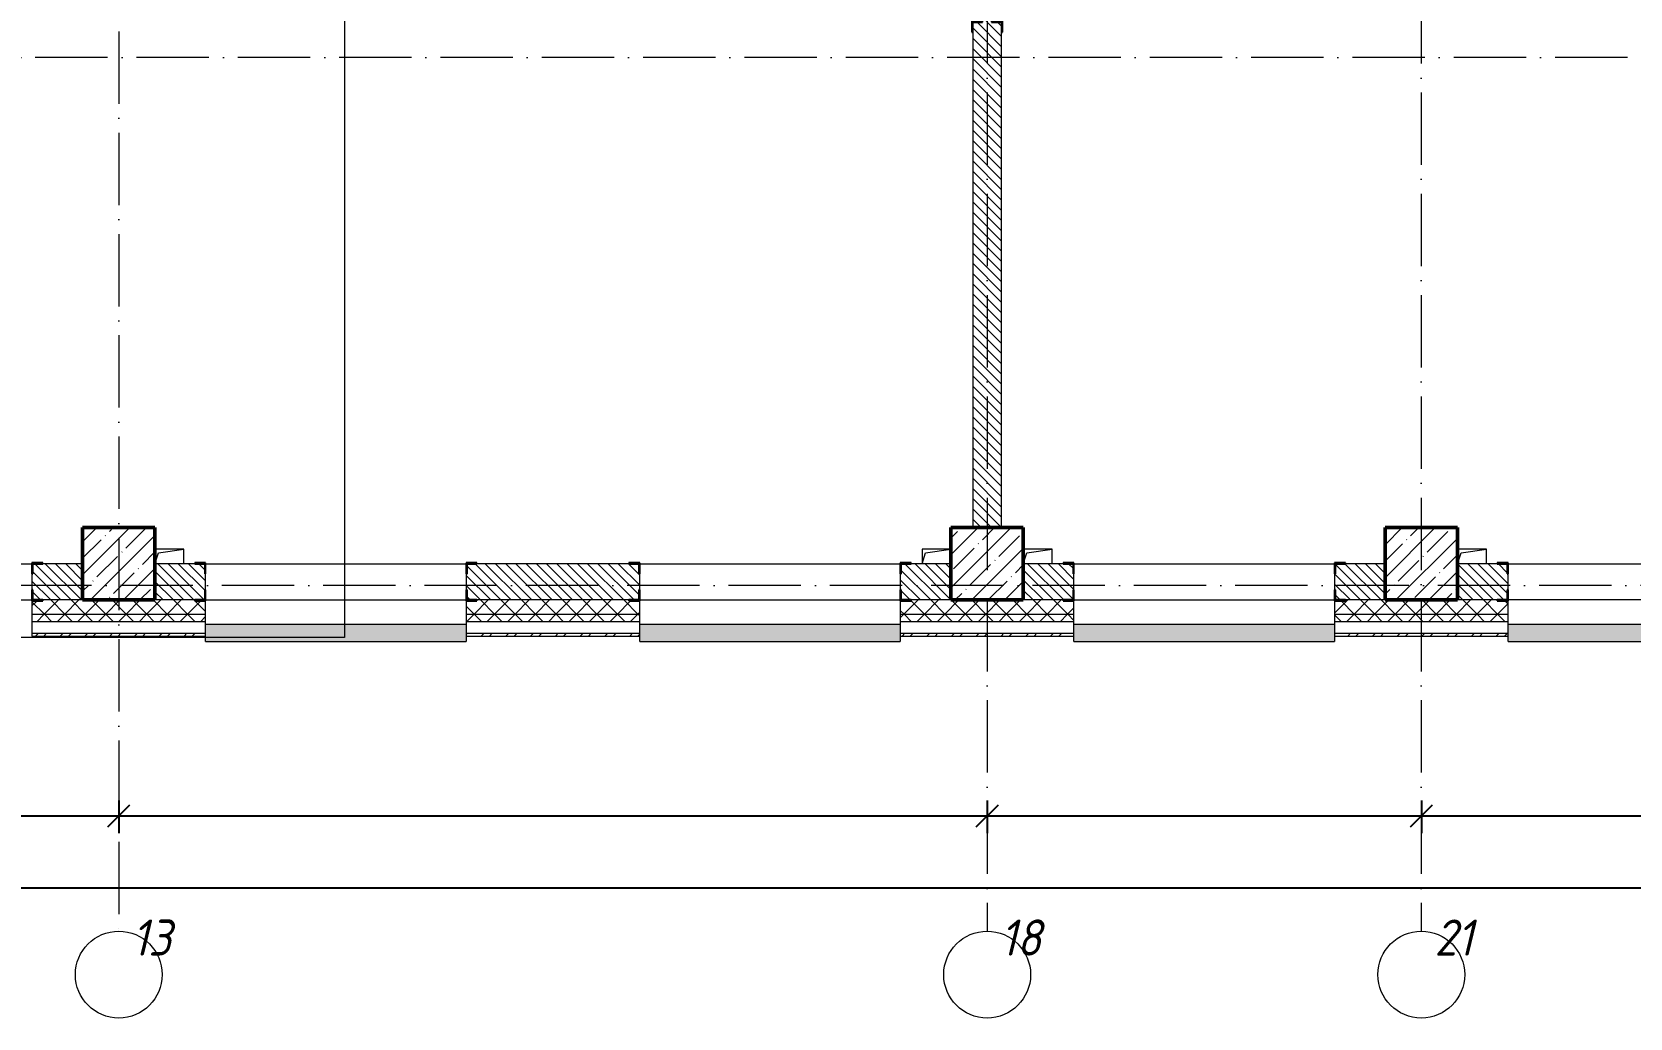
# Model space of a CAD drawing. Header units: millimetres. Extents: x -401725 to 250493, y 305116 to 802890.
# Drawn here: x 4691 to 15733, y 374196 to 381011 of the extents above; entities that cross this region are included whole.
import ezdxf

# ---------------------------------------------------------------- set-up
doc = ezdxf.new("R2010")
doc.units = ezdxf.units.MM
doc.linetypes.add('50_200_ШТРИХ_1Т_ш5_п1_п1_', pattern=[700, 500, -100, 0, -100])
for name, color, linetype, lineweight in [('A-____-____-DIMS', 7, 'Continuous', 9), ('A-GENM-____-MCUT', 7, 'Continuous', 25), ('A-GENM-____-OTLN', 7, 'Continuous', 9), ('A-GENM-____-OTLN-1', 7, 'Continuous', 25), ('A-GLAZ-____-OTLN', 7, 'Continuous', 9), ('A-WALL-____-MCUT', 7, 'Continuous', 13), ('A-WALL-____-MCUT-1', 7, 'Continuous', 9), ('A-WALL-____-OTLN', 7, 'Continuous', 9), ('A-WALL-____-PATT-1', 7, 'Continuous', 9), ('A-WALL-FNSH-MCUT-1', 7, 'Continuous', 9), ('S-COLS-____-MCUT', 7, 'Continuous', 50), ('S-COLS-____-OTLN', 7, 'Continuous', 9), ('S-GRID-____-IDEN', 7, 'Continuous', 9), ('S-GRID-____-OTLN-1', 7, '50_200_ШТРИХ_1Т_ш5_п1_п1_', 9)]:
    doc.layers.add(name, color=color, linetype=linetype, lineweight=lineweight)
doc.layers.add('A-GLAZ-____-OTLN-1', color=7, linetype='Continuous', lineweight=9, true_color=0xc0c0c0)
doc.layers.add('G-____-____-SYMB-1', color=9, linetype='Continuous', lineweight=9, true_color=0x808080)
doc.styles.add('ISOCPEUR_I', font='isocpeui.ttf', dxfattribs={"width": 0.9, "height": 2.5})
doc.styles.add('ISOCPEUR_I_9', font='isocpeui.ttf', dxfattribs={"width": 0.9, "height": 250})
doc.dimstyles.new('ISO-2_5_0_9К_БОЛЬШОЙ_ОСИ', dxfattribs={"dimscale": 304.8, "dimtxt": 248.995294, "dimasz": 0.492126, "dimexe": 0.393701, "dimexo": 0, "dimgap": 0, "dimtad": 1, "dimdec": 0, "dimzin": 0, "dimdsep": 46, "dimtxsty": 'ISOCPEUR_I', "dimblk1": 'OBLIQUE', "dimblk2": 'OBLIQUE', "dimsah": 1, "dimcen": 0.09, "dimdle": 0.393701, "dimazin": 0, "dimtfac": 1, "dimtdec": 4, "dimtix": 1, "dimtmove": 0, "dimatfit": 3, "dimfxl": 1, "dimtvp": 1, "dimtolj": 1, "dimtzin": 0, "dimarcsym": 2})
pattern_1 = [(135, (-15659.08, 321904.697), (-35.35534, -35.35534), [])]
pattern_2 = [(45, (-15659.08, 321904.7), (-70.71068, 70.71068), []), (135, (-15659.08, 321904.7), (-70.71068, -70.71068), [])]

# ---------------------------------------------------------------- blocks, each defined once
blk = doc.blocks.new('BSC_Колонна _Прямоугольная - 500х500-25642906-АР1_План отверстий 2 этажа в осях 1-64_Ю-ЯЯ')
at = {"layer": 'S-COLS-____-OTLN'}
h = blk.add_hatch(dxfattribs=at)
h.set_pattern_fill('FP_20', color=256, style=0, pattern_type=2)
h.set_pattern_definition([(45, (-26950, -55431.04), (-114.04925, 114.04925), []), (45, (-26835.95, -55431.04), (-114.04925, 114.04925), [201.613, -40.323, 3.353, -36.97])])
h.paths.add_polyline_path([(-250, -250), (250, -250), (250, 250), (-250, 250), (-250, 179)], flags=0)
at = {"layer": 'S-COLS-____-MCUT'}
for p, q in [((250, 250), (-250, 250)), ((-250, 250), (-250, -250)), ((250, -250), (250, 250)), ((-250, -250), (250, -250))]:
    blk.add_line(p, q, dxfattribs=at)
blk = doc.blocks.new('BSC_Колонна _Прямоугольная - 500х500-V47-АР1_План отверстий 2 этажа в осях 1-64_Ю-ЯЯ')
at = {"layer": 'S-COLS-____-OTLN'}
h = blk.add_hatch(dxfattribs=at)
h.set_pattern_fill('FP_57', color=256, style=0, pattern_type=2)
h.set_pattern_definition([(45, (-29950, -55431.04), (-114.04925, 114.04925), []), (45, (-29835.95, -55431.04), (-114.04925, 114.04925), [201.613, -40.323, 3.353, -36.97])])
h.paths.add_polyline_path([(-250, -250), (250, -250), (250, 250), (-250, 250)], flags=0)
at = {"layer": 'S-COLS-____-MCUT'}
for p, q in [((250, 250), (-250, 250)), ((-250, 250), (-250, -250)), ((250, -250), (250, 250)), ((-250, -250), (250, -250))]:
    blk.add_line(p, q, dxfattribs=at)
blk = doc.blocks.new('BSC_Колонна _Прямоугольная - 500х500-V49-АР1_План отверстий 2 этажа в осях 1-64_Ю-ЯЯ')
at = {"layer": 'S-COLS-____-OTLN'}
h = blk.add_hatch(dxfattribs=at)
h.set_pattern_fill('FP_59', color=256, style=0, pattern_type=2)
h.set_pattern_definition([(45, (-20950, -55431.04), (-114.04925, 114.04925), []), (45, (-20835.95, -55431.04), (-114.04925, 114.04925), [201.613, -40.323, 3.353, -36.97])])
h.paths.add_polyline_path([(-250, -250), (250, -250), (250, 250), (-250, 250)], flags=0)
at = {"layer": 'S-COLS-____-MCUT'}
for p, q in [((250, 250), (-250, 250)), ((-250, 250), (-250, -250)), ((250, -250), (250, 250)), ((-250, -250), (250, -250))]:
    blk.add_line(p, q, dxfattribs=at)
blk = doc.blocks.new('Фахверк_СКБ_Уголок - 250_2700-27497298-АР1_План отверстий 2 этажа в осях 1-64_Ю-ЯЯ')
at = {"layer": 'A-GENM-____-MCUT'}
for p, q in [((200, 181), (125, 181)), ((125, 181), (125, 106)), ((131, 106), (131, 175)), ((131, 175), (200, 175)), ((200, 175), (200, 181)), ((125, 106), (131, 106)), ((131, -6), (125, -6)), ((125, -6), (125, -81)), ((125, -81), (200, -81)), ((131, -75), (131, -6)), ((200, -75), (131, -75)), ((200, -81), (200, -75))]:
    blk.add_line(p, q, dxfattribs=at)
blk = doc.blocks.new('Фахверк_СКБ_Уголок - 200_3550-28267367-АР1_План отверстий 2 этажа в осях 1-64_Ю-ЯЯ')
at = {"layer": 'A-GENM-____-MCUT'}
for p, q in [((200, 156), (125, 156)), ((125, 156), (125, 81)), ((131, 81), (131, 150)), ((131, 150), (200, 150)), ((200, 150), (200, 156)), ((125, 81), (131, 81)), ((131, 19), (125, 19)), ((125, 19), (125, -56)), ((131, -50), (131, 19)), ((125, -56), (200, -56)), ((200, -50), (131, -50)), ((200, -56), (200, -50))]:
    blk.add_line(p, q, dxfattribs=at)
blk = doc.blocks.new('AR_Отверстие прямоугольное _в плите_ - AR_Отверстие прямоугольное _в плите_-V167-АР1_План отверстий 2 этажа в осях 1-64_Ю-ЯЯ')
at = {"layer": 'A-GENM-____-OTLN'}
for p, q in [((100, 50), (-100, 50)), ((-100, -50), (-75, 25)), ((-75, 25), (100, 50)), ((100, -50), (100, 50))]:
    blk.add_line(p, q, dxfattribs=at)
blk = doc.blocks.new('AR_Отверстие прямоугольное _в плите_ - AR_Отверстие прямоугольное _в плите_-V175-АР1_План отверстий 2 этажа в осях 1-64_Ю-ЯЯ')
at = {"layer": 'A-GENM-____-OTLN'}
for p, q in [((100, 50), (-100, 50)), ((-100, 50), (-100, -50)), ((-100, -50), (-75, 25)), ((-75, 25), (100, 50))]:
    blk.add_line(p, q, dxfattribs=at)
blk = doc.blocks.new('Отлив_СКБ - Отлив витража_120_НВФ-31885687-АР1_План отверстий 2 этажа в осях 1-64_Ю-ЯЯ')
at = {"layer": 'A-GLAZ-____-OTLN-1'}
for points in [[(0, 0), (0, -2), (1800, -2), (1800, 0), (1023, 0)], [(0, -83), (0, -120), (1800, -120), (1800, -2), (0, -2), (0, -63)]]:
    blk.add_hatch(color=256, dxfattribs=at).paths.add_polyline_path(points, flags=0)
at = {"layer": 'A-GLAZ-____-OTLN'}
for p, q in [((0, 0), (1800, 0)), ((1800, -2), (0, -2)), ((0, -120), (0, -83)), ((1800, -83), (1800, -120)), ((0, -120), (1800, -120))]:
    blk.add_line(p, q, dxfattribs=at)
blk = doc.blocks.new('Ось сетки - Круг_Ø6_00__ISO-2_5_0_9K_-25732049-АР1_План отверстий 2 этажа в осях 1-64_Ю-ЯЯ')
at = {"layer": 'S-GRID-____-IDEN'}
blk.add_circle((0, 0), 3, dxfattribs=at)
blk = doc.blocks.new('_Oblique')
at = {"color": 0, "linetype": 'ByBlock', "lineweight": -2}
blk.add_line((-0.5, -0.5), (0.5, 0.5), dxfattribs=at)
blk = doc.blocks.new('*D8828')
at = {"layer": 'A-____-____-DIMS', "color": 0, "lineweight": -2, "transparency": 16777216}
for p, q in [((2291, 375699), (2291, 375473)), ((5291, 375699), (5291, 375473)), ((2171, 375593), (5411, 375593))]:
    blk.add_line(p, q, dxfattribs=at)
at = {"layer": 'Defpoints', "color": 0, "transparency": 16777216}
for p in [(2291, 375699), (5291, 375699), (5291, 375593)]:
    blk.add_point(p, dxfattribs=at)
at = {"layer": 'A-____-____-DIMS', "color": 0, "lineweight": -2, "transparency": 16777216, "xscale": 150, "yscale": 150, "zscale": 150, "rotation": 180}
blk.add_blockref('_Oblique', (2291, 375593), dxfattribs=at)
at = {"layer": 'A-____-____-DIMS', "color": 0, "lineweight": -2, "transparency": 16777216, "xscale": 150, "yscale": 150, "zscale": 150}
blk.add_blockref('_Oblique', (5291, 375593), dxfattribs=at)
at = {"layer": 'A-____-____-DIMS', "color": 0, "transparency": 16777216, "insert": (3791, 375594), "char_height": 2.5, "width": 758.48, "attachment_point": 5, "style": 'ISOCPEUR_I'}
blk.add_mtext('\\A1;3000', dxfattribs=at)
blk = doc.blocks.new('*D8829')
at = {"layer": 'A-____-____-DIMS', "color": 0, "lineweight": -2, "transparency": 16777216}
for p, q in [((5291, 375699), (5291, 375473)), ((11291, 375699), (11291, 375473)), ((5171, 375593), (11411, 375593))]:
    blk.add_line(p, q, dxfattribs=at)
at = {"layer": 'Defpoints', "color": 0, "transparency": 16777216}
for p in [(5291, 375699), (11291, 375699), (11291, 375593)]:
    blk.add_point(p, dxfattribs=at)
at = {"layer": 'A-____-____-DIMS', "color": 0, "lineweight": -2, "transparency": 16777216, "xscale": 150, "yscale": 150, "zscale": 150, "rotation": 180}
blk.add_blockref('_Oblique', (5291, 375593), dxfattribs=at)
at = {"layer": 'A-____-____-DIMS', "color": 0, "lineweight": -2, "transparency": 16777216, "xscale": 150, "yscale": 150, "zscale": 150}
blk.add_blockref('_Oblique', (11291, 375593), dxfattribs=at)
at = {"layer": 'A-____-____-DIMS', "color": 0, "transparency": 16777216, "insert": (8291, 375594), "char_height": 2.5, "width": 758.48, "attachment_point": 5, "style": 'ISOCPEUR_I'}
blk.add_mtext('\\A1;6000', dxfattribs=at)
blk = doc.blocks.new('*D8830')
at = {"layer": 'A-____-____-DIMS', "color": 0, "lineweight": -2, "transparency": 16777216}
for p, q in [((11291, 375699), (11291, 375473)), ((14291, 375699), (14291, 375473)), ((11171, 375593), (14411, 375593))]:
    blk.add_line(p, q, dxfattribs=at)
at = {"layer": 'Defpoints', "color": 0, "transparency": 16777216}
for p in [(11291, 375699), (14291, 375699), (14291, 375593)]:
    blk.add_point(p, dxfattribs=at)
at = {"layer": 'A-____-____-DIMS', "color": 0, "lineweight": -2, "transparency": 16777216, "xscale": 150, "yscale": 150, "zscale": 150, "rotation": 180}
blk.add_blockref('_Oblique', (11291, 375593), dxfattribs=at)
at = {"layer": 'A-____-____-DIMS', "color": 0, "lineweight": -2, "transparency": 16777216, "xscale": 150, "yscale": 150, "zscale": 150}
blk.add_blockref('_Oblique', (14291, 375593), dxfattribs=at)
at = {"layer": 'A-____-____-DIMS', "color": 0, "transparency": 16777216, "insert": (12791, 375594), "char_height": 2.5, "width": 758.48, "attachment_point": 5, "style": 'ISOCPEUR_I'}
blk.add_mtext('\\A1;3000', dxfattribs=at)
blk = doc.blocks.new('*D8831')
at = {"layer": 'A-____-____-DIMS', "color": 0, "lineweight": -2, "transparency": 16777216}
for p, q in [((14291, 375699), (14291, 375473)), ((20291, 375699), (20291, 375473)), ((14171, 375593), (20411, 375593))]:
    blk.add_line(p, q, dxfattribs=at)
at = {"layer": 'Defpoints', "color": 0, "transparency": 16777216}
for p in [(14291, 375699), (20291, 375699), (20291, 375593)]:
    blk.add_point(p, dxfattribs=at)
at = {"layer": 'A-____-____-DIMS', "color": 0, "lineweight": -2, "transparency": 16777216, "xscale": 150, "yscale": 150, "zscale": 150, "rotation": 180}
blk.add_blockref('_Oblique', (14291, 375593), dxfattribs=at)
at = {"layer": 'A-____-____-DIMS', "color": 0, "lineweight": -2, "transparency": 16777216, "xscale": 150, "yscale": 150, "zscale": 150}
blk.add_blockref('_Oblique', (20291, 375593), dxfattribs=at)
at = {"layer": 'A-____-____-DIMS', "color": 0, "transparency": 16777216, "insert": (17291, 375594), "char_height": 2.5, "width": 758.48, "attachment_point": 5, "style": 'ISOCPEUR_I'}
blk.add_mtext('\\A1;6000', dxfattribs=at)
blk = doc.blocks.new('*D8996')
at = {"layer": 'A-____-____-DIMS', "color": 0, "lineweight": -2, "transparency": 16777216}
for p, q in [((-18009, 375202), (-18009, 374976)), ((55391, 375202), (55391, 374976)), ((-18129, 375096), (55511, 375096))]:
    blk.add_line(p, q, dxfattribs=at)
at = {"layer": 'Defpoints', "color": 0, "transparency": 16777216}
for p in [(-18009, 375202), (55391, 375202), (55391, 375096)]:
    blk.add_point(p, dxfattribs=at)
at = {"layer": 'A-____-____-DIMS', "color": 0, "lineweight": -2, "transparency": 16777216, "xscale": 150, "yscale": 150, "zscale": 150, "rotation": 180}
blk.add_blockref('_Oblique', (-18009, 375096), dxfattribs=at)
at = {"layer": 'A-____-____-DIMS', "color": 0, "lineweight": -2, "transparency": 16777216, "xscale": 150, "yscale": 150, "zscale": 150}
blk.add_blockref('_Oblique', (55391, 375096), dxfattribs=at)
at = {"layer": 'A-____-____-DIMS', "color": 0, "transparency": 16777216, "insert": (18691, 375098), "char_height": 2.5, "width": 971.08, "attachment_point": 5, "style": 'ISOCPEUR_I'}
blk.add_mtext('\\A1;73400', dxfattribs=at)

msp = doc.modelspace()

# ---------------------------------------------------------------- hatches: boundary and pattern name
at = {"layer": 'A-WALL-____-PATT-1'}
h = msp.add_hatch(dxfattribs=at)
h.set_pattern_fill('FP_6', color=256, style=0, pattern_type=2)
h.set_pattern_definition(pattern_1)
h.paths.add_polyline_path([(11190.9187, 377585.7392), (11390.9187, 377585.7392), (11390.9187, 381079.7392), (11321.9187, 381079.7392), (11321.9187, 381085.7392), (11390.9187, 381085.7392), (11390.9187, 384585.7392), (11190.9187, 384585.7392), (11190.9187, 381085.7392), (11259.9187, 381085.7392), (11259.9187, 381079.7392), (11190.9187, 381079.7392), (11190.9187, 379129.289)], flags=0)
h = msp.add_hatch(dxfattribs=at)
h.set_pattern_fill('FP_6', color=256, style=0, pattern_type=2)
h.set_pattern_definition(pattern_1)
h.paths.add_polyline_path([(4696.9187, 377085.7392), (5040.9187, 377085.7392), (5040.9187, 377335.7392), (4696.9187, 377335.7392), (4696.9187, 377266.7392), (4690.9187, 377266.7392), (4690.9187, 377154.7392), (4696.9187, 377154.7392)], flags=0)
h.paths.add_polyline_path([(2884.4946, 377085.7392), (2884.9187, 377085.7392), (2884.9187, 377154.7392), (2890.9187, 377154.7392), (2890.9187, 377266.7392), (2884.9187, 377266.7392), (2884.4946, 377335.7392), (2540.9187, 377335.7392), (2540.9187, 377085.7392), (2815.9187, 377085.7392)], flags=0)
h = msp.add_hatch(dxfattribs=at)
h.set_pattern_fill('FP_6', color=256, style=0, pattern_type=2)
h.set_pattern_definition(pattern_1)
h.paths.add_polyline_path([(10838.2476, 377085.7392), (11040.9187, 377085.7392), (11040.9187, 377335.7392), (10696.9187, 377335.7392), (10696.9187, 377266.7392), (10690.9187, 377266.7392), (10690.9187, 377154.7392), (10696.9187, 377154.7392), (10696.9187, 377085.7392), (10765.9187, 377085.7392)], flags=0)
h.paths.add_polyline_path([(8815.9187, 377085.7392), (8884.9187, 377085.7392), (8884.9187, 377154.7392), (8890.9187, 377154.7392), (8890.9187, 377266.7392), (8884.9187, 377266.7392), (8884.9187, 377335.7392), (7696.9187, 377335.7392), (7696.9187, 377266.7392), (7690.9187, 377266.7392), (7690.9187, 377154.7392), (7696.9187, 377154.7392), (7696.9187, 377085.7392), (8186.9966, 377085.7392)], flags=0)
h.paths.add_polyline_path([(5634.9187, 377085.7392), (5884.9187, 377085.7392), (5884.9187, 377154.7392), (5890.9187, 377154.7392), (5890.9187, 377266.7392), (5884.9187, 377266.7392), (5884.9187, 377335.7392), (5540.9187, 377335.7392), (5540.9187, 377085.7392)], flags=0)
h = msp.add_hatch(dxfattribs=at)
h.set_pattern_fill('FP_6', color=256, style=0, pattern_type=2)
h.set_pattern_definition(pattern_1)
h.paths.add_polyline_path([(13765.9187, 377085.7392), (14040.9187, 377085.7392), (14040.9187, 377335.7392), (13696.9187, 377335.7392), (13696.9187, 377266.7392), (13690.9187, 377266.7392), (13690.9187, 377154.7392), (13696.9187, 377154.7392), (13696.9187, 377085.7392)], flags=0)
h.paths.add_polyline_path([(11540.9187, 377085.7392), (11884.9187, 377085.7392), (11884.9187, 377154.7392), (11890.9187, 377154.7392), (11890.9187, 377266.7392), (11884.9187, 377266.7392), (11884.9187, 377335.7392), (11540.9187, 377335.7392)], flags=0)
h = msp.add_hatch(dxfattribs=at)
h.set_pattern_fill('FP_6', color=256, style=0, pattern_type=2)
h.set_pattern_definition(pattern_1)
h.paths.add_polyline_path([(19696.9187, 377085.7392), (20040.9187, 377085.7392), (20040.9187, 377335.7392), (19696.9187, 377335.7392), (19696.9187, 377266.7392), (19690.9187, 377266.7392), (19690.9187, 377154.7392), (19696.9187, 377154.7392)], flags=0)
h.paths.add_polyline_path([(17815.9187, 377085.7392), (17884.9187, 377085.7392), (17884.9187, 377154.7392), (17890.9187, 377154.7392), (17890.9187, 377266.7392), (17884.9187, 377266.7392), (17884.9187, 377335.7392), (16696.9187, 377335.7392), (16696.9187, 377266.7392), (16690.9187, 377266.7392), (16690.9187, 377154.7392), (16696.9187, 377154.7392), (16696.9187, 377085.7392), (16765.9187, 377085.7392)], flags=0)
h.paths.add_polyline_path([(14884.9187, 377085.7392), (14884.9187, 377154.7392), (14890.9187, 377154.7392), (14890.9187, 377266.7392), (14884.9187, 377266.7392), (14884.9187, 377335.7392), (14540.9187, 377335.7392), (14540.9187, 377085.7392), (14815.9187, 377085.7392)], flags=0)
h = msp.add_hatch(dxfattribs=at)
h.set_pattern_fill('FP_1', color=256, style=0, pattern_type=2)
h.set_pattern_definition(pattern_2)
h.paths.add_polyline_path([(58640.9187, 376935.7392), (58640.9187, 376985.7392), (52290.9187, 376985.7392), (52290.9187, 376935.7392), (58560.7656, 376935.7392)], flags=0)
h.paths.add_polyline_path([(51290.9187, 376935.7392), (51290.9187, 376985.7392), (49340.9187, 376985.7392), (49340.9187, 376935.7392), (49723.2623, 376935.7392)], flags=0)
h.paths.add_polyline_path([(48340.9187, 376935.7392), (48340.9187, 376985.7392), (47240.9187, 376985.7392), (47240.9187, 376935.7392), (47955.7616, 376935.7392)], flags=0)
h.paths.add_polyline_path([(45440.9187, 376935.7392), (45440.9187, 376985.7392), (44240.9187, 376985.7392), (44240.9187, 376935.7392), (44420.7603, 376935.7392)], flags=0)
h.paths.add_polyline_path([(42440.9187, 376935.7392), (42440.9187, 376985.7392), (41240.9187, 376985.7392), (41240.9187, 376935.7392), (41769.5093, 376935.7392)], flags=0)
h.paths.add_polyline_path([(39440.9187, 376935.7392), (39440.9187, 376985.7392), (38240.9187, 376985.7392), (38240.9187, 376935.7392), (39118.2583, 376935.7392)], flags=0)
h.paths.add_polyline_path([(35240.9187, 376935.7392), (36440.9187, 376935.7392), (36440.9187, 376985.7392), (35240.9187, 376985.7392)], flags=0)
h.paths.add_polyline_path([(32932.006, 376935.7392), (33440.9187, 376935.7392), (33440.9187, 376985.7392), (32240.9187, 376985.7392), (32240.9187, 376935.7392)], flags=0)
h.paths.add_polyline_path([(28690.9187, 376935.7392), (30440.9187, 376935.7392), (30440.9187, 376985.7392), (28690.9187, 376985.7392)], flags=0)
h.paths.add_polyline_path([(25690.9187, 376935.7392), (26890.9187, 376935.7392), (26890.9187, 376985.7392), (25690.9187, 376985.7392)], flags=0)
h.paths.add_polyline_path([(23890.9187, 376935.7392), (23890.9187, 376985.7392), (22690.9187, 376985.7392), (22690.9187, 376935.7392), (23210.7523, 376935.7392)], flags=0)
h.paths.add_polyline_path([(17890.9187, 376935.7392), (17890.9187, 376985.7392), (16690.9187, 376985.7392), (16690.9187, 376935.7392)], flags=0)
h.paths.add_polyline_path([(19690.9187, 376935.7392), (20890.9187, 376935.7392), (20890.9187, 376985.7392), (19690.9187, 376985.7392)], flags=0)
h.paths.add_polyline_path([(14890.9187, 376935.7392), (14890.9187, 376985.7392), (13690.9187, 376985.7392), (13690.9187, 376935.7392), (14373.2489, 376935.7392)], flags=0)
h.paths.add_polyline_path([(11890.9187, 376935.7392), (11890.9187, 376985.7392), (10690.9187, 376985.7392), (10690.9187, 376935.7392), (11721.9979, 376935.7392)], flags=0)
h.paths.add_polyline_path([(7690.9187, 376935.7392), (8890.9187, 376935.7392), (8890.9187, 376985.7392), (7690.9187, 376985.7392)], flags=0)
h.paths.add_polyline_path([(5890.9187, 376935.7392), (5890.9187, 376985.7392), (4690.9187, 376985.7392), (4690.9187, 376935.7392), (5535.7456, 376935.7392)], flags=0)
h.paths.add_polyline_path([(2884.4946, 376935.7392), (2890.9187, 376935.7392), (2890.9187, 376985.7392), (1690.9187, 376985.7392), (1690.9187, 376935.7392), (2000.7443, 376935.7392)], flags=0)
h.paths.add_polyline_path([(690.9187, 376935.7392), (690.9187, 376985.7392), (-9109.0813, 376985.7392), (-9109.0813, 376935.7392), (233.2436, 376935.7392)], flags=0)
h.paths.add_polyline_path([(-10109.0813, 376935.7392), (-10109.0813, 376985.7392), (-18209.0813, 376985.7392), (-18209.0813, 376935.7392), (-12139.2611, 376935.7392)], flags=0)
h = msp.add_hatch(dxfattribs=at)
h.set_pattern_fill('FP_1', color=256, style=0, pattern_type=2)
h.set_pattern_definition(pattern_2)
h.paths.add_polyline_path([(58560.7656, 376985.7392), (58640.9187, 376985.7392), (58640.9187, 377085.7392), (52290.9187, 377085.7392), (52290.9187, 376985.7392), (55025.7643, 376985.7392)], flags=0)
h.paths.add_polyline_path([(49340.9187, 376985.7392), (51290.9187, 376985.7392), (51290.9187, 377085.7392), (49415.9187, 377085.7392), (49415.9187, 377079.7392), (49340.9187, 377079.7392)], flags=0)
h.paths.add_polyline_path([(48340.9187, 376985.7392), (48340.9187, 377079.7392), (48265.9187, 377079.7392), (48265.9187, 377085.7392), (47315.9187, 377085.7392), (47315.9187, 377079.7392), (47240.9187, 377079.7392), (47240.9187, 376985.7392), (47955.7616, 376985.7392)], flags=0)
h.paths.add_polyline_path([(44420.7603, 376985.7392), (45440.9187, 376985.7392), (45440.9187, 377079.7392), (45365.9187, 377079.7392), (45365.9187, 377085.7392), (44315.9187, 377085.7392), (44315.9187, 377079.7392), (44240.9187, 377079.7392), (44240.9187, 376985.7392), (44315.9187, 376985.7392)], flags=0)
h.paths.add_polyline_path([(42440.9187, 376985.7392), (42440.9187, 377079.7392), (42365.9187, 377079.7392), (42365.9187, 377085.7392), (41315.9187, 377085.7392), (41315.9187, 377079.7392), (41240.9187, 377079.7392), (41240.9187, 376985.7392), (41769.5093, 376985.7392)], flags=0)
h.paths.add_polyline_path([(38676.3831, 376985.7392), (39440.9187, 376985.7392), (39440.9187, 377079.7392), (39365.9187, 377079.7392), (39365.9187, 377085.7392), (38315.9187, 377085.7392), (38315.9187, 377079.7392), (38240.9187, 377079.7392), (38240.9187, 376985.7392), (38590.9187, 376985.7392)], flags=0)
h.paths.add_polyline_path([(36365.9187, 376985.7392), (36440.9187, 376985.7392), (36440.9187, 377079.7392), (36365.9187, 377079.7392), (36365.9187, 377085.7392), (35315.9187, 377085.7392), (35315.9187, 377079.7392), (35240.9187, 377079.7392), (35240.9187, 376985.7392), (35583.257, 376985.7392)], flags=0)
h.paths.add_polyline_path([(32240.9187, 376985.7392), (33440.9187, 376985.7392), (33440.9187, 377079.7392), (33365.9187, 377079.7392), (33365.9187, 377085.7392), (32315.9187, 377085.7392), (32315.9187, 377079.7392), (32240.9187, 377079.7392)], flags=0)
h.paths.add_polyline_path([(26815.9187, 376985.7392), (26890.9187, 376985.7392), (26890.9187, 377079.7392), (26815.9187, 377079.7392), (26815.9187, 377085.7392), (25765.9187, 377085.7392), (25765.9187, 377079.7392), (25690.9187, 377079.7392), (25690.9187, 376985.7392), (26745.7536, 376985.7392)], flags=0)
h.paths.add_polyline_path([(28765.9187, 376985.7392), (30440.9187, 376985.7392), (30440.9187, 377079.7392), (30365.9187, 377079.7392), (30365.9187, 377085.7392), (28765.9187, 377085.7392), (28765.9187, 377079.7392), (28690.9187, 377079.7392), (28690.9187, 376985.7392)], flags=0)
h.paths.add_polyline_path([(23815.9187, 376985.7392), (23890.9187, 376985.7392), (23890.9187, 377079.7392), (23815.9187, 377079.7392), (23815.9187, 377085.7392), (22765.9187, 377085.7392), (22765.9187, 377079.7392), (22690.9187, 377079.7392), (22690.9187, 376985.7392), (23540.9187, 376985.7392)], flags=0)
h.paths.add_polyline_path([(20890.9187, 376985.7392), (20890.9187, 377079.7392), (20815.9187, 377079.7392), (20815.9187, 377085.7392), (19765.9187, 377085.7392), (19765.9187, 377079.7392), (19690.9187, 377079.7392), (19690.9187, 376985.7392), (20559.5013, 376985.7392)], flags=0)
h.paths.add_polyline_path([(16690.9187, 376985.7392), (17890.9187, 376985.7392), (17890.9187, 377079.7392), (17815.9187, 377079.7392), (17815.9187, 377085.7392), (16765.9187, 377085.7392), (16765.9187, 377079.7392), (16690.9187, 377079.7392)], flags=0)
h.paths.add_polyline_path([(14890.9187, 376985.7392), (14890.9187, 377079.7392), (14815.9187, 377079.7392), (14815.9187, 377085.7392), (13765.9187, 377085.7392), (13765.9187, 377079.7392), (13690.9187, 377079.7392), (13690.9187, 376985.7392), (14815.9187, 376985.7392)], flags=0)
h.paths.add_polyline_path([(11040.9187, 376985.7392), (11890.9187, 376985.7392), (11890.9187, 377079.7392), (11815.9187, 377079.7392), (11815.9187, 377085.7392), (10765.9187, 377085.7392), (10765.9187, 377079.7392), (10690.9187, 377079.7392), (10690.9187, 376985.7392), (10838.2476, 376985.7392)], flags=0)
h.paths.add_polyline_path([(8890.9187, 376985.7392), (8890.9187, 377079.7392), (8815.9187, 377079.7392), (8815.9187, 377085.7392), (7765.9187, 377085.7392), (7765.9187, 377079.7392), (7690.9187, 377079.7392), (7690.9187, 376985.7392), (8186.9966, 376985.7392)], flags=0)
h.paths.add_polyline_path([(5890.9187, 376985.7392), (5890.9187, 377079.7392), (5815.9187, 377079.7392), (5815.9187, 377085.7392), (4765.9187, 377085.7392), (4765.9187, 377079.7392), (4690.9187, 377079.7392), (4690.9187, 376985.7392), (5815.9187, 376985.7392)], flags=0)
h.paths.add_polyline_path([(2890.9187, 376985.7392), (2890.9187, 377079.7392), (2815.9187, 377079.7392), (2815.9187, 377085.7392), (1765.9187, 377085.7392), (1765.9187, 377079.7392), (1690.9187, 377079.7392), (1690.9187, 376985.7392), (2884.4946, 376985.7392)], flags=0)
h.paths.add_polyline_path([(690.9187, 376985.7392), (690.9187, 377079.7392), (615.9187, 377079.7392), (615.9187, 377085.7392), (-9109.0813, 377085.7392), (-9109.0813, 376985.7392), (233.2436, 376985.7392)], flags=0)
h.paths.add_polyline_path([(-10109.0813, 376985.7392), (-10109.0813, 377085.7392), (-18109.0813, 377085.7392), (-18109.0813, 376985.7392), (-12139.2611, 376985.7392)], flags=0)
h = msp.add_hatch(dxfattribs=at)
h.set_pattern_fill('FP_3', color=256, style=0, pattern_type=2)
h.set_pattern_definition([(45, (-15659.08, 321904.7), (-85.53659, 85.53659), []), (45, (-15602.06, 321904.7), (-85.53659, 85.53659), [])])
h.paths.add_polyline_path([(29555.9187, 376835.7392), (29555.9187, 376855.7392), (28690.9187, 376855.7392), (28690.9187, 376835.7392), (29397.0046, 376835.7392)], flags=0)
h.paths.add_polyline_path([(26745.7536, 376835.7392), (26890.9187, 376835.7392), (26890.9187, 376855.7392), (25690.9187, 376855.7392), (25690.9187, 376835.7392)], flags=0)
h.paths.add_polyline_path([(23210.7523, 376835.7392), (23890.9187, 376835.7392), (23890.9187, 376855.7392), (22690.9187, 376855.7392), (22690.9187, 376835.7392)], flags=0)
h.paths.add_polyline_path([(20890.9187, 376835.7392), (20890.9187, 376855.7392), (19690.9187, 376855.7392), (19690.9187, 376835.7392), (20559.5013, 376835.7392)], flags=0)
h.paths.add_polyline_path([(17890.9187, 376835.7392), (17890.9187, 376855.7392), (16690.9187, 376855.7392), (16690.9187, 376835.7392)], flags=0)
h.paths.add_polyline_path([(14890.9187, 376835.7392), (14890.9187, 376855.7392), (13690.9187, 376855.7392), (13690.9187, 376835.7392), (14373.2489, 376835.7392)], flags=0)
h.paths.add_polyline_path([(11721.9979, 376835.7392), (11890.9187, 376835.7392), (11890.9187, 376855.7392), (10690.9187, 376855.7392), (10690.9187, 376835.7392), (10838.2476, 376835.7392)], flags=0)
h.paths.add_polyline_path([(8890.9187, 376835.7392), (8890.9187, 376855.7392), (7690.9187, 376855.7392), (7690.9187, 376835.7392), (8186.9966, 376835.7392)], flags=0)
h.paths.add_polyline_path([(5535.7456, 376835.7392), (5890.9187, 376835.7392), (5890.9187, 376855.7392), (4690.9187, 376855.7392), (4690.9187, 376835.7392)], flags=0)
h.paths.add_polyline_path([(1690.9187, 376835.7392), (2890.9187, 376835.7392), (2890.9187, 376855.7392), (1690.9187, 376855.7392)], flags=0)
h.paths.add_polyline_path([(690.9187, 376835.7392), (690.9187, 376855.7392), (-9109.0813, 376855.7392), (-9109.0813, 376835.7392), (233.2436, 376835.7392)], flags=0)
h.paths.add_polyline_path([(-10109.0813, 376835.7392), (-10109.0813, 376855.7392), (-18339.0813, 376855.7392), (-18339.0813, 376835.7392), (-12139.2611, 376835.7392)], flags=0)

# ---------------------------------------------------------------- linework, layer by layer
at = {"layer": 'A-WALL-____-MCUT'}
for p, q in [((11190.9187, 381010.7392), (11190.9187, 377585.7392)), ((11390.9187, 377585.7392), (11390.9187, 381010.7392)), ((5040.9187, 377335.7392), (4765.9187, 377335.7392)), ((5815.9187, 377335.7392), (5540.9187, 377335.7392)), ((8815.9187, 377335.7392), (7765.9187, 377335.7392)), ((11040.9187, 377335.7392), (10765.9187, 377335.7392)), ((11815.9187, 377335.7392), (11540.9187, 377335.7392)), ((14040.9187, 377335.7392), (13765.9187, 377335.7392)), ((14815.9187, 377335.7392), (14540.9187, 377335.7392)), ((4690.9187, 377266.7392), (4690.9187, 377154.7392)), ((5890.9187, 377154.7392), (5890.9187, 377266.7392)), ((7690.9187, 377266.7392), (7690.9187, 377154.7392)), ((8890.9187, 377154.7392), (8890.9187, 377266.7392)), ((10690.9187, 377266.7392), (10690.9187, 377154.7392)), ((11890.9187, 377154.7392), (11890.9187, 377266.7392)), ((13690.9187, 377266.7392), (13690.9187, 377154.7392)), ((14890.9187, 377154.7392), (14890.9187, 377266.7392)), ((4690.9187, 377079.7392), (4690.9187, 376855.7392)), ((5890.9187, 376855.7392), (5890.9187, 377079.7392)), ((7690.9187, 377079.7392), (7690.9187, 376855.7392)), ((8890.9187, 376855.7392), (8890.9187, 377079.7392)), ((10690.9187, 377079.7392), (10690.9187, 376855.7392)), ((11890.9187, 376855.7392), (11890.9187, 377079.7392)), ((13690.9187, 377079.7392), (13690.9187, 376855.7392)), ((14890.9187, 376855.7392), (14890.9187, 377079.7392)), ((4690.9187, 376855.7392), (5890.9187, 376855.7392)), ((7690.9187, 376855.7392), (8890.9187, 376855.7392)), ((10690.9187, 376855.7392), (11890.9187, 376855.7392)), ((13690.9187, 376855.7392), (14890.9187, 376855.7392))]:
    msp.add_line(p, q, dxfattribs=at)
at = {"layer": 'A-WALL-____-MCUT-1'}
for p, q in [((5890.9187, 376985.7392), (4690.9187, 376985.7392)), ((5040.9187, 377085.7392), (4765.9187, 377085.7392)), ((5815.9187, 377085.7392), (5540.9187, 377085.7392)), ((8890.9187, 376985.7392), (7690.9187, 376985.7392)), ((8815.9187, 377085.7392), (7765.9187, 377085.7392)), ((11890.9187, 376985.7392), (10690.9187, 376985.7392)), ((11040.9187, 377085.7392), (10765.9187, 377085.7392)), ((11815.9187, 377085.7392), (11540.9187, 377085.7392)), ((14890.9187, 376985.7392), (13690.9187, 376985.7392)), ((14040.9187, 377085.7392), (13765.9187, 377085.7392)), ((14815.9187, 377085.7392), (14540.9187, 377085.7392)), ((5890.9187, 376935.7392), (4690.9187, 376935.7392)), ((8890.9187, 376935.7392), (7690.9187, 376935.7392)), ((11890.9187, 376935.7392), (10690.9187, 376935.7392)), ((14890.9187, 376935.7392), (13690.9187, 376935.7392))]:
    msp.add_line(p, q, dxfattribs=at)
at = {"layer": 'A-WALL-____-OTLN'}
for p, q in [((2890.9187, 377335.7392), (4690.9187, 377335.7392)), ((5890.9187, 377335.7392), (7690.9187, 377335.7392)), ((8890.9187, 377335.7392), (10690.9187, 377335.7392)), ((11890.9187, 377335.7392), (13690.9187, 377335.7392)), ((14890.9187, 377335.7392), (16690.9187, 377335.7392)), ((2890.9187, 377085.7392), (4690.9187, 377085.7392)), ((5890.9187, 377085.7392), (7690.9187, 377085.7392)), ((8890.9187, 377085.7392), (10690.9187, 377085.7392)), ((11890.9187, 377085.7392), (13690.9187, 377085.7392)), ((16690.9187, 377085.7392), (14890.9187, 377085.7392))]:
    msp.add_line(p, q, dxfattribs=at)
at = {"layer": 'A-WALL-FNSH-MCUT-1'}
for p, q in [((4690.9187, 376855.7392), (4690.9187, 376835.7392)), ((4690.9187, 376835.7392), (5890.9187, 376835.7392)), ((5890.9187, 376835.7392), (5890.9187, 376855.7392)), ((7690.9187, 376855.7392), (7690.9187, 376855.7392)), ((7690.9187, 376855.7392), (7690.9187, 376835.7392)), ((7690.9187, 376835.7392), (8890.9187, 376835.7392)), ((8890.9187, 376835.7392), (8890.9187, 376855.7392)), ((10690.9187, 376855.7392), (10690.9187, 376855.7392)), ((10690.9187, 376855.7392), (10690.9187, 376835.7392)), ((10690.9187, 376835.7392), (11890.9187, 376835.7392)), ((11890.9187, 376835.7392), (11890.9187, 376855.7392)), ((13690.9187, 376855.7392), (13690.9187, 376835.7392)), ((13690.9187, 376835.7392), (14890.9187, 376835.7392)), ((14890.9187, 376835.7392), (14890.9187, 376855.7392))]:
    msp.add_line(p, q, dxfattribs=at)
at = {"layer": 'G-____-____-SYMB-1'}
for p, q in [((6850.9187, 408593.2486), (6850.9187, 376826.2225)), ((6850.9187, 376826.2225), (-412.8103, 376826.2225))]:
    msp.add_line(p, q, dxfattribs=at)
at = {"layer": 'S-GRID-____-OTLN-1'}
for p, q in [((11290.9187, 412797.5486), (11290.9187, 374796.285)), ((14290.9187, 412797.5486), (14290.9187, 374796.285)), ((5290.9187, 412519.6146), (5290.9187, 374796.285)), ((59820.9592, 380835.7392), (-20327.8515, 380835.7392)), ((88415.3253, 377185.7392), (-20327.8515, 377185.7392))]:
    msp.add_line(p, q, dxfattribs=at)

# ---------------------------------------------------------------- block references
at = {"layer": 'A-GENM-____-OTLN'}
for name, p in [('AR_Отверстие прямоугольное _в плите_ - AR_Отверстие прямоугольное _в плите_-V167-АР1_План отверстий 2 этажа в осях 1-64_Ю-ЯЯ', (5640.9187, 377385.7392)), ('AR_Отверстие прямоугольное _в плите_ - AR_Отверстие прямоугольное _в плите_-V175-АР1_План отверстий 2 этажа в осях 1-64_Ю-ЯЯ', (10940.9187, 377385.7392)), ('AR_Отверстие прямоугольное _в плите_ - AR_Отверстие прямоугольное _в плите_-V167-АР1_План отверстий 2 этажа в осях 1-64_Ю-ЯЯ', (11640.9187, 377385.7392)), ('AR_Отверстие прямоугольное _в плите_ - AR_Отверстие прямоугольное _в плите_-V167-АР1_План отверстий 2 этажа в осях 1-64_Ю-ЯЯ', (14640.9187, 377385.7392))]:
    msp.add_blockref(name, p, dxfattribs=at)
at = {"layer": 'A-GENM-____-OTLN-1'}
for name, p, rotation in [('Фахверк_СКБ_Уголок - 200_3550-28267367-АР1_План отверстий 2 этажа в осях 1-64_Ю-ЯЯ', (11240.9187, 381210.7392), 269.9999999999999), ('Фахверк_СКБ_Уголок - 250_2700-27497298-АР1_План отверстий 2 этажа в осях 1-64_Ю-ЯЯ', (6015.9187, 377260.7392), 180), ('Фахверк_СКБ_Уголок - 250_2700-27497298-АР1_План отверстий 2 этажа в осях 1-64_Ю-ЯЯ', (9015.9187, 377260.7392), 180), ('Фахверк_СКБ_Уголок - 250_2700-27497298-АР1_План отверстий 2 этажа в осях 1-64_Ю-ЯЯ', (12015.9187, 377260.7392), 180), ('Фахверк_СКБ_Уголок - 250_2700-27497298-АР1_План отверстий 2 этажа в осях 1-64_Ю-ЯЯ', (15015.9187, 377260.7392), 180)]:
    msp.add_blockref(name, p, dxfattribs=dict(at, rotation=rotation))
for p in [(4565.9187, 377160.7392), (7565.9187, 377160.7392), (10565.9187, 377160.7392), (13565.9187, 377160.7392)]:
    msp.add_blockref('Фахверк_СКБ_Уголок - 250_2700-27497298-АР1_План отверстий 2 этажа в осях 1-64_Ю-ЯЯ', p, dxfattribs=at)
at = {"layer": 'A-GLAZ-____-OTLN'}
for p in [(5890.9187, 376918.7392), (8890.9187, 376918.7392), (11890.9187, 376918.7392), (14890.9187, 376918.7392)]:
    msp.add_blockref('Отлив_СКБ - Отлив витража_120_НВФ-31885687-АР1_План отверстий 2 этажа в осях 1-64_Ю-ЯЯ', p, dxfattribs=at)
at = {"layer": 'S-COLS-____-OTLN'}
for name, p in [('BSC_Колонна _Прямоугольная - 500х500-V49-АР1_План отверстий 2 этажа в осях 1-64_Ю-ЯЯ', (5290.9187, 377335.7392)), ('BSC_Колонна _Прямоугольная - 500х500-25642906-АР1_План отверстий 2 этажа в осях 1-64_Ю-ЯЯ', (11290.9187, 377335.7392)), ('BSC_Колонна _Прямоугольная - 500х500-V47-АР1_План отверстий 2 этажа в осях 1-64_Ю-ЯЯ', (14290.9187, 377335.7392))]:
    msp.add_blockref(name, p, dxfattribs=at)
at = {"layer": 'S-GRID-____-IDEN', "xscale": 99.99999999999993, "yscale": 99.99999999999993, "zscale": 99.99999999999993, "rotation": 180}
for p in [(5290.9187, 374496.285), (11290.9187, 374496.285), (14290.9187, 374496.285)]:
    msp.add_blockref('Ось сетки - Круг_Ø6_00__ISO-2_5_0_9K_-25732049-АР1_План отверстий 2 этажа в осях 1-64_Ю-ЯЯ', p, dxfattribs=at)

# ---------------------------------------------------------------- texts
at = {"layer": 'S-GRID-____-IDEN', "char_height": 250, "width": 346.329, "attachment_point": 1, "style": 'ISOCPEUR_I_9'}
for s, insert in [('13', (5382.0622, 374877.4724)), ('18', (11382.0622, 374877.4724)), ('21', (14382.0622, 374877.4724))]:
    msp.add_mtext(s, dxfattribs=dict(at, insert=insert))

# ---------------------------------------------------------------- dimensions: what is measured, and where the dimension line sits
at = {"layer": 'A-____-____-DIMS'}
for base, p1, p2, override, picture, middle in [((5290.9187, 375593.1643), (2290.9187, 375699.2303), (5290.9187, 375699.2303), {"dimpost": '<>', "dimfxl": 3000}, '*D8828', (3790.9187, 375594.4143)), ((11290.9187, 375593.1643), (5290.9187, 375699.2303), (11290.9187, 375699.2303), {"dimpost": '<>', "dimfxl": 6000}, '*D8829', (8290.9187, 375594.4143)), ((14290.9187, 375593.1643), (11290.9187, 375699.2303), (14290.9187, 375699.2303), {"dimpost": '<>', "dimfxl": 3000}, '*D8830', (12790.9187, 375594.4143)), ((20290.9187, 375593.1643), (14290.9187, 375699.2303), (20290.9187, 375699.2303), {"dimpost": '<>', "dimfxl": 6000}, '*D8831', (17290.9187, 375594.4143)), ((55390.9187, 375096.364), (-18009.0813, 375202.43), (55390.9187, 375202.43), {"dimpost": '<>', "dimfxl": 73400}, '*D8996', (18690.9187, 375097.6301))]:
    dim = msp.add_linear_dim(base=base, p1=p1, p2=p2, dimstyle='ISO-2_5_0_9К_БОЛЬШОЙ_ОСИ', override=override, dxfattribs=at)
    dim.commit()
    dim.dimension.update_dxf_attribs({"geometry": picture, "text_midpoint": middle})

doc.saveas('drawing.dxf')
